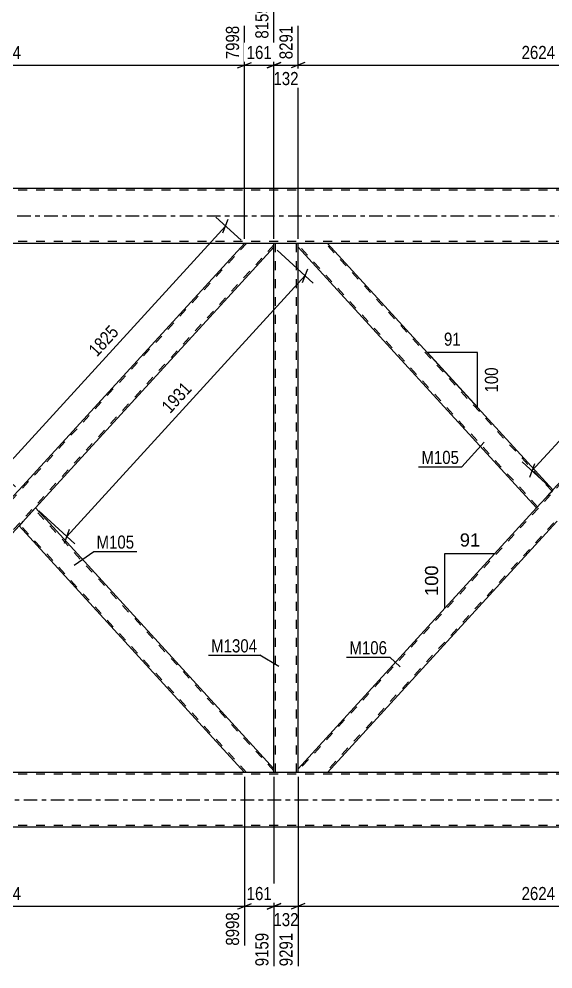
# Model space of a CAD drawing. Header units: millimetres. Extents: x -92 to 749, y -446 to 148.
# Drawn here: x 270.7 to 387.3, y -164.6 to 43 of the extents above; entities that cross this region are included whole.
import ezdxf

# ---------------------------------------------------------------- set-up
doc = ezdxf.new("R2010")
doc.units = ezdxf.units.MM
doc.linetypes.add('DXK_LINE_DOT2', pattern=[3.9198, 1.9599, -1.9599])
doc.linetypes.add('DXK_LINE_DOT3', pattern=[5.9187, 2.979, -0.9799, 0.9799, -0.9799])
doc.styles.add('Arial', font='ARIAL.TTF', dxfattribs={"height": 0.2})
doc.styles.add('Arial Narrow', font='ARIALN.TTF', dxfattribs={"height": 0.2})

# ---------------------------------------------------------------- blocks, each defined once
blk = doc.blocks.new('Part-122567614-2093 - 1912')
at = {"color": 2, "linetype": 'Continuous'}
for p, q in [((578.17, 6), (0, 6)), ((439.17, -6), (218.83, -6))]:
    blk.add_line(p, q, dxfattribs=at)
at = {"color": 7, "linetype": 'DXK_LINE_DOT2'}
for p, q in [((578.17, 5.6), (0, 5.6)), ((578.17, -5.6), (0, -5.6))]:
    blk.add_line(p, q, dxfattribs=at)
at = {"color": 7, "linetype": 'DXK_LINE_DOT3'}
blk.add_line((-2, 0), (578.17, 0), dxfattribs=at)
blk = doc.blocks.new('Part-122567614-2108 - 1912')
at = {"color": 2, "linetype": 'Continuous'}
for p, q in [((578.17, -121.6), (-40, -121.6)), ((439.17, -133.6), (224.79, -133.6))]:
    blk.add_line(p, q, dxfattribs=at)
at = {"color": 7, "linetype": 'DXK_LINE_DOT2'}
for p, q in [((578.17, -122), (-40, -122)), ((578.17, -133.2), (-40, -133.2))]:
    blk.add_line(p, q, dxfattribs=at)
at = {"color": 7, "linetype": 'DXK_LINE_DOT3'}
blk.add_line((-42, -127.6), (578.17, -127.6), dxfattribs=at)
blk = doc.blocks.new('Part-122567614-2214 - 1912')
at = {"color": 2, "linetype": 'Continuous'}
for p, q in [((274.24, -63.8), (270.67, -67.71)), ((326.36, -120.8), (274.24, -63.8)), ((319.94, -121.6), (270.67, -67.71)), ((326.36, -121.6), (326.36, -120.8))]:
    blk.add_line(p, q, dxfattribs=at)
at = {"color": 7, "linetype": 'DXK_LINE_DOT2'}
for p, q in [((326.36, -121.27), (274.03, -64.04)), ((270.88, -67.48), (270.9, -67.46)), ((320.37, -121.6), (270.88, -67.48)), ((326.36, -121.6), (319.94, -121.6)), ((326.36, -121.6), (326.36, -121.57))]:
    blk.add_line(p, q, dxfattribs=at)
blk = doc.blocks.new('Part-122567614-2245 - 1912')
at = {"color": 7, "linetype": 'DXK_LINE_DOT2'}
for p, q in [((331.64, -6), (326.36, -6)), ((326.36, -6.8), (326.36, -6)), ((326.68, -121.6), (326.68, -6)), ((331.32, -121.6), (331.32, -6)), ((331.64, -6.8), (331.64, -6)), ((326.36, -121.6), (326.36, -120.8)), ((331.64, -121.6), (326.36, -121.6)), ((331.64, -121.6), (331.64, -120.8))]:
    blk.add_line(p, q, dxfattribs=at)
at = {"color": 2, "linetype": 'Continuous'}
for p, q in [((326.36, -120.8), (326.36, -6.8)), ((331.64, -120.8), (331.64, -6.8))]:
    blk.add_line(p, q, dxfattribs=at)
blk = doc.blocks.new('Part-122567614-2275 - 1912')
at = {"color": 2, "linetype": 'Continuous'}
for p, q in [((331.64, -6.8), (331.64, -6)), ((387.33, -59.89), (338.06, -6)), ((383.76, -63.8), (331.64, -6.8)), ((387.21, -60.03), (386.9, -60.36)), ((387.33, -59.89), (387.21, -60.03)), ((386.9, -60.36), (383.76, -63.8))]:
    blk.add_line(p, q, dxfattribs=at)
at = {"color": 7, "linetype": 'DXK_LINE_DOT2'}
for p, q in [((338.06, -6), (331.64, -6)), ((387.12, -60.12), (337.63, -6)), ((383.97, -63.56), (331.64, -6.33)), ((387.07, -60.18), (386.9, -60.36)), ((387.21, -60.03), (387.12, -60.12)), ((383.97, -63.56), (383.99, -63.54))]:
    blk.add_line(p, q, dxfattribs=at)
blk = doc.blocks.new('Part-122567614-2280 - 1912')
at = {"color": 7, "linetype": 'DXK_LINE_DOT2'}
for p, q in [((437.04, -6), (331.64, -121.27)), ((443.03, -6), (436.6, -6)), ((443.03, -6.71), (443.03, -6)), ((443.03, -6.33), (337.63, -121.6)), ((387.33, -59.89), (383.76, -63.8)), ((390.91, -63.8), (387.33, -67.71)), ((338.06, -121.6), (331.64, -121.6))]:
    blk.add_line(p, q, dxfattribs=at)
at = {"color": 2, "linetype": 'Continuous'}
for p, q in [((436.6, -6), (387.33, -59.89)), ((443.03, -6.8), (390.91, -63.8)), ((443.03, -6.73), (443.03, -6.71)), ((443.03, -6.8), (443.03, -6.73)), ((383.76, -63.8), (331.64, -120.8)), ((387.33, -67.71), (338.06, -121.6)), ((331.64, -121.6), (331.64, -120.8))]:
    blk.add_line(p, q, dxfattribs=at)
blk = doc.blocks.new('Part-122567614-2290 - 1912')
at = {"color": 7, "linetype": 'DXK_LINE_DOT2'}
for p, q in [((320.37, -6), (214.97, -121.27)), ((326.36, -6), (319.94, -6)), ((326.36, -6.33), (220.96, -121.6)), ((270.67, -59.89), (267.09, -63.8)), ((274.24, -63.8), (270.67, -67.71)), ((221.4, -121.6), (214.97, -121.6))]:
    blk.add_line(p, q, dxfattribs=at)
at = {"color": 2, "linetype": 'Continuous'}
for p, q in [((319.94, -6), (270.67, -59.89)), ((326.36, -6.8), (326.36, -6)), ((326.36, -6.8), (274.24, -63.8)), ((267.09, -63.8), (214.97, -120.8)), ((270.67, -67.71), (221.4, -121.6)), ((214.97, -121.6), (214.97, -120.8))]:
    blk.add_line(p, q, dxfattribs=at)
blk = doc.blocks.new('StraightDimension-122567614-7617 - 1912')
at = {"color": 7, "linetype": 'Continuous'}
for p, q in [((326.36, -122.6), (326.36, -163.96)), ((331.64, -122.6), (331.64, -163.96)), ((324.86, -151.45), (327.86, -150.25)), ((326.36, -150.85), (331.64, -150.85)), ((333.14, -150.25), (330.14, -151.45))]:
    blk.add_line(p, q, dxfattribs=at)
at = {"color": 0}
blk.add_wipeout([(332.34, -155.8), (332.34, -151.6), (325.66, -151.6), (325.66, -155.8)], dxfattribs=at)
at = {"color": 0, "linetype": 'Continuous'}
blk.add_wipeout([(331.04, -156.05), (326.84, -156.05), (326.84, -164.56), (331.04, -164.56)], dxfattribs=at)
at = {"color": 3, "style": 'Arial Narrow'}
blk.add_text('132', height=2.863, dxfattribs=at).set_placement((326.26, -155.2))
at = {"color": 3, "linetype": 'Continuous', "style": 'Arial Narrow'}
blk.add_text('9291', height=2.863, rotation=90.0002, dxfattribs=at).set_placement((330.44, -163.96))
blk = doc.blocks.new('StraightDimension-122567614-7248 - 1912')
at = {"color": 7, "linetype": 'Continuous'}
for p, q in [((214.97, -5.8), (214.97, 41.54)), ((319.94, -5), (319.94, 41.54)), ((216.47, 33.53), (213.47, 32.33)), ((318.44, 32.33), (321.44, 33.53)), ((214.97, 32.93), (319.94, 32.93))]:
    blk.add_line(p, q, dxfattribs=at)
at = {"color": 0, "linetype": 'Continuous'}
blk.add_wipeout([(319.34, 42.14), (315.14, 42.14), (315.14, 33.63), (319.34, 33.63)], dxfattribs=at)
at = {"color": 0}
blk.add_wipeout([(271.71, 33.68), (271.71, 37.88), (263.2, 37.88), (263.2, 33.68)], dxfattribs=at)
at = {"color": 3, "linetype": 'Continuous', "style": 'Arial Narrow'}
blk.add_text('7998', height=2.863, rotation=90.0002, dxfattribs=at).set_placement((318.74, 34.23))
at = {"color": 3, "style": 'Arial Narrow'}
blk.add_text('2624', height=2.863, dxfattribs=at).set_placement((263.8, 34.28))
blk = doc.blocks.new('StraightDimension-122567614-2586 - 1912')
at = {"color": 7, "linetype": 'Continuous'}
for p, q in [((327.1, -7.47), (334.97, -14.67)), ((332.63, -14.57), (333.77, -11.54)), ((281.09, -70.06), (333.2, -13.06)), ((274.98, -64.47), (282.86, -71.68)), ((281.66, -68.54), (280.52, -71.57))]:
    blk.add_line(p, q, dxfattribs=at)
at = {"color": 0}
blk.add_wipeout([(309.46, -37.91), (306.36, -35.07), (300.62, -41.36), (303.72, -44.19)], dxfattribs=at)
at = {"color": 3, "style": 'Arial Narrow'}
blk.add_text('1931', height=2.863, rotation=47.5612, dxfattribs=at).set_placement((303.68, -43.34))
blk = doc.blocks.new('AngleDimension-122567614-18330 - 1912')
at = {"color": 7, "linetype": 'Continuous'}
for p, q in [((363.73, -73.75), (374.66, -73.75)), ((363.73, -85.71), (374.66, -73.75)), ((363.73, -85.71), (363.73, -73.75)), ((374.51, -73.91), (374.66, -73.75))]:
    blk.add_line(p, q, dxfattribs=at)
at = {"color": 0}
for points in [[(372.02, -72.85), (372.02, -68.65), (366.37, -68.65), (366.37, -72.85)], [(362.83, -75.79), (358.63, -75.79), (358.63, -83.66), (362.83, -83.66)]]:
    blk.add_wipeout(points, dxfattribs=at)
at = {"color": 3, "style": 'Arial'}
blk.add_text('91', height=2.865, dxfattribs=at).set_placement((366.97, -72.25))
blk.add_text('100', height=2.865, rotation=90.0002, dxfattribs=at).set_placement((362.23, -83.06))
blk = doc.blocks.new('StraightDimension-122567614-2601 - 1912')
at = {"color": 7, "linetype": 'Continuous'}
for p, q in [((319.2, -5.33), (313.7, -0.29)), ((315.23, -3.73), (316.37, -0.71)), ((266.53, -56.11), (315.8, -2.22)), ((269.93, -59.21), (264.43, -54.18)), ((267.1, -54.59), (265.96, -57.62))]:
    blk.add_line(p, q, dxfattribs=at)
at = {"color": 0}
blk.add_wipeout([(293.48, -25.51), (290.38, -22.68), (284.64, -28.96), (287.74, -31.8)], dxfattribs=at)
at = {"color": 3, "style": 'Arial Narrow'}
blk.add_text('1825', height=2.863, rotation=47.5612, dxfattribs=at).set_placement((287.7, -30.95))
blk = doc.blocks.new('StraightDimension-122567614-2637 - 1912')
at = {"color": 7, "linetype": 'Continuous'}
for p, q in [((435.87, -5.33), (429.9, 0.13)), ((382.74, -55.68), (432.01, -1.8)), ((431.44, -3.31), (432.58, -0.28)), ((386.6, -59.21), (380.63, -53.76)), ((383.31, -54.17), (382.17, -57.2))]:
    blk.add_line(p, q, dxfattribs=at)
at = {"color": 0}
blk.add_wipeout([(409.69, -25.09), (406.59, -22.26), (400.85, -28.54), (403.95, -31.37)], dxfattribs=at)
at = {"color": 3, "style": 'Arial Narrow'}
blk.add_text('1825', height=2.863, rotation=47.5612, dxfattribs=at).set_placement((403.91, -30.53))
blk = doc.blocks.new('AngleDimension-122567614-2796 - 1912')
at = {"color": 7, "linetype": 'Continuous'}
for p, q in [((366.28, -36.86), (359.89, -29.87)), ((370.82, -29.87), (359.89, -29.87)), ((370.82, -41.82), (359.89, -29.87)), ((370.82, -41.82), (370.82, -29.87))]:
    blk.add_line(p, q, dxfattribs=at)
at = {"color": 0}
for points in [[(367.78, -28.97), (367.78, -24.77), (362.92, -24.77), (362.92, -28.97)], [(375.92, -32.5), (371.72, -32.5), (371.72, -39.19), (375.92, -39.19)]]:
    blk.add_wipeout(points, dxfattribs=at)
at = {"color": 3, "style": 'Arial Narrow'}
blk.add_text('91', height=2.863, dxfattribs=at).set_placement((363.52, -28.37))
blk.add_text('100', height=2.863, rotation=90.0002, dxfattribs=at).set_placement((375.32, -38.59))
blk = doc.blocks.new('StraightDimension-122567614-7245 - 1912')
at = {"color": 7, "linetype": 'Continuous'}
for p, q in [((331.64, -5), (331.64, 41.54)), ((436.6, -5), (436.6, 43.37)), ((333.14, 33.53), (330.14, 32.33)), ((435.1, 32.33), (438.1, 33.53)), ((331.64, 32.93), (436.6, 32.93))]:
    blk.add_line(p, q, dxfattribs=at)
at = {"color": 0, "linetype": 'Continuous'}
blk.add_wipeout([(436, 43.97), (431.8, 43.97), (431.8, 33.63), (436, 33.63)], dxfattribs=at)
at = {"color": 0}
blk.add_wipeout([(388.38, 33.68), (388.38, 37.88), (379.87, 37.88), (379.87, 33.68)], dxfattribs=at)
at = {"color": 3, "linetype": 'Continuous', "style": 'Arial Narrow'}
blk.add_text('10915', height=2.863, rotation=90.0002, dxfattribs=at).set_placement((435.4, 34.23))
at = {"color": 3, "style": 'Arial Narrow'}
blk.add_text('2624', height=2.863, dxfattribs=at).set_placement((380.47, 34.28))
blk = doc.blocks.new('StraightDimension-122567614-7246 - 1912')
at = {"color": 7, "linetype": 'Continuous'}
for p, q in [((326.36, -5), (326.36, 46.04)), ((331.64, -5), (331.64, 41.54)), ((324.86, 32.33), (327.86, 33.53)), ((333.14, 33.53), (330.14, 32.33)), ((326.36, 32.93), (331.64, 32.93))]:
    blk.add_line(p, q, dxfattribs=at)
at = {"color": 0, "linetype": 'Continuous'}
blk.add_wipeout([(331.04, 42.14), (326.84, 42.14), (326.84, 33.63), (331.04, 33.63)], dxfattribs=at)
at = {"color": 0}
blk.add_wipeout([(332.34, 27.98), (332.34, 32.18), (325.66, 32.18), (325.66, 27.98)], dxfattribs=at)
at = {"color": 3, "linetype": 'Continuous', "style": 'Arial Narrow'}
blk.add_text('8291', height=2.863, rotation=90.0002, dxfattribs=at).set_placement((330.44, 34.23))
at = {"color": 3, "style": 'Arial Narrow'}
blk.add_text('132', height=2.863, dxfattribs=at).set_placement((326.26, 28.58))
blk = doc.blocks.new('StraightDimension-122567614-7247 - 1912')
at = {"color": 7, "linetype": 'Continuous'}
for p, q in [((326.36, -5), (326.36, 46.04)), ((319.94, -5), (319.94, 41.54)), ((318.44, 32.33), (321.44, 33.53)), ((327.86, 33.53), (324.86, 32.33)), ((319.94, 32.93), (326.36, 32.93))]:
    blk.add_line(p, q, dxfattribs=at)
at = {"color": 0}
blk.add_wipeout([(326.49, 33.68), (326.49, 37.88), (319.81, 37.88), (319.81, 33.68)], dxfattribs=at)
at = {"color": 0, "linetype": 'Continuous'}
blk.add_wipeout([(325.76, 46.64), (321.56, 46.64), (321.56, 38.13), (325.76, 38.13)], dxfattribs=at)
at = {"color": 3, "linetype": 'Continuous', "style": 'Arial Narrow'}
blk.add_text('8159', height=2.863, rotation=90.0002, dxfattribs=at).set_placement((325.16, 38.73))
at = {"color": 3, "style": 'Arial Narrow'}
blk.add_text('161', height=2.863, dxfattribs=at).set_placement((320.41, 34.28))
blk = doc.blocks.new('StraightDimension-122567614-7616 - 1912')
at = {"color": 7, "linetype": 'Continuous'}
for p, q in [((331.64, -122.6), (331.64, -163.96)), ((436.6, -122.6), (436.6, -161.29)), ((333.14, -150.25), (330.14, -151.45)), ((331.64, -150.85), (436.6, -150.85)), ((435.1, -151.45), (438.1, -150.25))]:
    blk.add_line(p, q, dxfattribs=at)
at = {"color": 0}
blk.add_wipeout([(388.38, -150.1), (388.38, -145.9), (379.87, -145.9), (379.87, -150.1)], dxfattribs=at)
at = {"color": 0, "linetype": 'Continuous'}
blk.add_wipeout([(436, -151.55), (431.8, -151.55), (431.8, -161.89), (436, -161.89)], dxfattribs=at)
at = {"color": 3, "style": 'Arial Narrow'}
blk.add_text('2624', height=2.863, dxfattribs=at).set_placement((380.47, -149.5))
at = {"color": 3, "linetype": 'Continuous', "style": 'Arial Narrow'}
blk.add_text('11915', height=2.863, rotation=90.0002, dxfattribs=at).set_placement((435.4, -161.29))
blk = doc.blocks.new('StraightDimension-122567614-7618 - 1912')
at = {"color": 7, "linetype": 'Continuous'}
for p, q in [((319.94, -122.6), (319.94, -159.46)), ((326.36, -122.6), (326.36, -163.96)), ((318.44, -151.45), (321.44, -150.25)), ((319.94, -150.85), (326.36, -150.85)), ((327.86, -150.25), (324.86, -151.45))]:
    blk.add_line(p, q, dxfattribs=at)
at = {"color": 0}
blk.add_wipeout([(326.49, -150.1), (326.49, -145.9), (319.81, -145.9), (319.81, -150.1)], dxfattribs=at)
at = {"color": 0, "linetype": 'Continuous'}
blk.add_wipeout([(325.76, -156.05), (321.56, -156.05), (321.56, -164.56), (325.76, -164.56)], dxfattribs=at)
at = {"color": 3, "style": 'Arial Narrow'}
blk.add_text('161', height=2.863, dxfattribs=at).set_placement((320.41, -149.5))
at = {"color": 3, "linetype": 'Continuous', "style": 'Arial Narrow'}
blk.add_text('9159', height=2.863, rotation=90.0002, dxfattribs=at).set_placement((325.16, -163.96))
blk = doc.blocks.new('StraightDimension-122567614-7619 - 1912')
at = {"color": 7, "linetype": 'Continuous'}
for p, q in [((214.97, -121.8), (214.97, -163.96)), ((319.94, -122.6), (319.94, -159.46)), ((216.47, -150.25), (213.47, -151.45)), ((214.97, -150.85), (319.94, -150.85)), ((318.44, -151.45), (321.44, -150.25))]:
    blk.add_line(p, q, dxfattribs=at)
at = {"color": 0}
blk.add_wipeout([(271.71, -150.1), (271.71, -145.9), (263.2, -145.9), (263.2, -150.1)], dxfattribs=at)
at = {"color": 0, "linetype": 'Continuous'}
blk.add_wipeout([(319.34, -151.55), (315.14, -151.55), (315.14, -160.06), (319.34, -160.06)], dxfattribs=at)
at = {"color": 3, "style": 'Arial Narrow'}
blk.add_text('2624', height=2.863, dxfattribs=at).set_placement((263.8, -149.5))
at = {"color": 3, "linetype": 'Continuous', "style": 'Arial Narrow'}
blk.add_text('8998', height=2.863, rotation=90.0002, dxfattribs=at).set_placement((318.74, -159.46))
blk = doc.blocks.new('Mark-122567614-2210 - 1912')
at = {"color": 0}
blk.add_wipeout([(295.83, -72.71), (295.83, -69.71), (287.61, -69.71), (287.61, -72.71)], dxfattribs=at)
blk.add_wipeout([(295.83, -72.71), (295.83, -69.71), (287.61, -69.71), (287.61, -72.71)], dxfattribs=at)
at = {"color": 30, "linetype": 'Continuous'}
for p, q in [((282.73, -76.31), (287.01, -73.31)), ((287.01, -73.31), (296.43, -73.31))]:
    blk.add_line(p, q, dxfattribs=at)
at = {"color": 3, "style": 'Arial Narrow'}
blk.add_text('M105', height=2.863, dxfattribs=at).set_placement((287.61, -72.71))
blk = doc.blocks.new('Mark-122567614-2241 - 1912')
at = {"color": 0}
blk.add_wipeout([(322.69, -95.38), (322.69, -92.38), (312.64, -92.38), (312.64, -95.38)], dxfattribs=at)
blk.add_wipeout([(322.69, -95.38), (322.69, -92.38), (312.64, -92.38), (312.64, -95.38)], dxfattribs=at)
at = {"color": 30, "linetype": 'Continuous'}
for p in [(312.04, -95.98), (327.43, -98.47)]:
    blk.add_line(p, (323.29, -95.98), dxfattribs=at)
at = {"color": 3, "style": 'Arial Narrow'}
blk.add_text('M1304', height=2.863, dxfattribs=at).set_placement((312.64, -95.38))
blk = doc.blocks.new('Mark-122567614-2271 - 1912')
at = {"color": 0}
blk.add_wipeout([(366.8, -54.21), (366.8, -51.21), (358.58, -51.21), (358.58, -54.21)], dxfattribs=at)
blk.add_wipeout([(366.8, -54.21), (366.8, -51.21), (358.58, -51.21), (358.58, -54.21)], dxfattribs=at)
at = {"color": 30, "linetype": 'Continuous'}
for p in [(372.29, -49.45), (357.98, -54.81)]:
    blk.add_line(p, (367.4, -54.81), dxfattribs=at)
at = {"color": 3, "style": 'Arial Narrow'}
blk.add_text('M105', height=2.863, dxfattribs=at).set_placement((358.58, -54.21))
blk = doc.blocks.new('Mark-122567614-2276 - 1912')
at = {"color": 0}
blk.add_wipeout([(351.08, -95.8), (351.08, -92.8), (342.85, -92.8), (342.85, -95.8)], dxfattribs=at)
blk.add_wipeout([(351.08, -95.8), (351.08, -92.8), (342.85, -92.8), (342.85, -95.8)], dxfattribs=at)
at = {"color": 30, "linetype": 'Continuous'}
for p in [(342.25, -96.4), (353.97, -98.51)]:
    blk.add_line(p, (351.68, -96.4), dxfattribs=at)
at = {"color": 3, "style": 'Arial Narrow'}
blk.add_text('M106', height=2.863, dxfattribs=at).set_placement((342.85, -95.8))

msp = doc.modelspace()

# ---------------------------------------------------------------- block references
for name in ['Part-122567614-2093 - 1912', 'Part-122567614-2290 - 1912', 'Part-122567614-2245 - 1912', 'Part-122567614-2275 - 1912', 'Part-122567614-2280 - 1912', 'Part-122567614-2214 - 1912', 'Part-122567614-2108 - 1912']:
    msp.add_blockref(name, (0, 0))

# ---------------------------------------------------------------- next in the draw order: block references
for name in ['StraightDimension-122567614-7248 - 1912', 'StraightDimension-122567614-2637 - 1912', 'StraightDimension-122567614-2586 - 1912', 'AngleDimension-122567614-2796 - 1912', 'Mark-122567614-2271 - 1912', 'AngleDimension-122567614-18330 - 1912', 'Mark-122567614-2241 - 1912', 'Mark-122567614-2276 - 1912', 'StraightDimension-122567614-7617 - 1912']:
    msp.add_blockref(name, (0, 0))

# ---------------------------------------------------------------- next in the draw order: block references
for name in ['StraightDimension-122567614-7245 - 1912', 'StraightDimension-122567614-2601 - 1912', 'Mark-122567614-2210 - 1912', 'StraightDimension-122567614-7618 - 1912', 'StraightDimension-122567614-7616 - 1912']:
    msp.add_blockref(name, (0, 0))

# ---------------------------------------------------------------- next in the draw order: block references
for name in ['StraightDimension-122567614-7246 - 1912', 'StraightDimension-122567614-7619 - 1912']:
    msp.add_blockref(name, (0, 0))

# ---------------------------------------------------------------- next in the draw order: block references
msp.add_blockref('StraightDimension-122567614-7247 - 1912', (0, 0))

doc.saveas('drawing.dxf')
